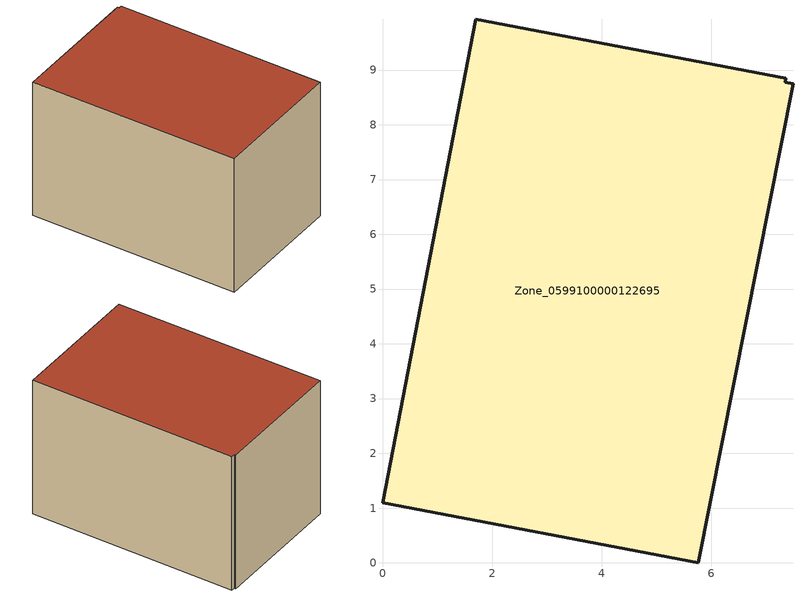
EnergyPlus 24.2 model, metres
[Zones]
Zone_0599100000122695
 floor ground (C_G): 7.35,8.78 7.5,8.75 5.77,0 0,1.1 1.7,9.93 7.36,8.85 z0
 wall outside (C_F): 1.7,9.93 0,1.1 5.77,0 7.5,8.75 7.35,8.78 7.36,8.85 1.7,9.93 z0:6.09
 roof outside (C_R): 7.36,8.85 1.7,9.93 0,1.1 5.77,0 7.5,8.75 7.35,8.78 z6.09
[BUILDING]
Pand.0599100000122695: North Axis=0; Terrain=City; Loads Convergence Tolerance Value=0.04; Temperature Convergence Tolerance Value=0.4; Solar Distribution=FullExterior; Maximum Number of Warmup Days=25; Minimum Number of Warmup Days=1
[Site:Location]
Rotterdam.The.Hague.AP_ZH_NLD Design_Conditions: Latitude=51.96; Longitude=4.45; Time Zone=1; Elevation=-4.5
[SITE:GROUNDTEMPERATURE:BUILDINGSURFACE]
18, 18, 18, 18, 18, 18, 18, 18, 18, 18, 18, 18
[MATERIAL] Thermal Absorptance=0.9; Solar Absorptance=0.7; Visible Absorptance=0.7
Name | Roughness | Thickness | Conductivity | Density | Specific Heat
G.TC.1946-1964 | MediumSmooth | 0.15 | 1 | 540 | 1210
F.TC.1946-1964 | Rough | 0.3 | 0.857143 | 1920 | 840
R.TC.1946-1964 | MediumRough | 0.2 | 0.235294 | 1500 | 1000
[CONSTRUCTION]
C_G: G.TC.1946-1964
C_F: F.TC.1946-1964
C_R: R.TC.1946-1964
[ZONE]
Zone_0599100000122695: Type=1; Multiplier=1; Ceiling Height=Autocalculate; Volume=Autocalculate; Floor Area=autocalculate; Part of Total Floor Area=Yes
[ZONEINFILTRATION:DESIGNFLOWRATE]
Infil_Zone_0599100000122695: Zone or ZoneList or Space or SpaceList=Zone_0599100000122695; Schedule=AlwaysOn; Design Flow Rate Calculation Method=Flow/Area; Flow Rate per Floor Area=0.003; Constant Term Coefficient=1; Temperature Term Coefficient=0; Velocity Term Coefficient=0; Velocity Squared Term Coefficient=0
[HVACTEMPLATE:ZONE:IDEALLOADSAIRSYSTEM]
Zone_0599100000122695: Maximum Heating Supply Air Temperature=50; Minimum Cooling Supply Air Temperature=13; Maximum Heating Supply Air Humidity Ratio=0.0156; Minimum Cooling Supply Air Humidity Ratio=0.0077; Heating Limit=NoLimit; Cooling Limit=NoLimit; Dehumidification Control Type=ConstantSensibleHeatRatio; Cooling Sensible Heat Ratio=0.7; Dehumidification Setpoint=60; Humidification Control Type=None; Humidification Setpoint=30; Outdoor Air Method=None; Outdoor Air Flow Rate per Person=0.00944; Outdoor Air Flow Rate per Zone Floor Area=0; Outdoor Air Flow Rate per Zone=0; Demand Controlled Ventilation Type=None; Outdoor Air Economizer Type=NoEconomizer; Heat Recovery Type=None; Sensible Heat Recovery Effectiveness=0.7; Latent Heat Recovery Effectiveness=0.65
[ZONECONTROL:THERMOSTAT]
ThermostatControl_Zone_0599100000122695: Zone or ZoneList=Zone_0599100000122695; Control Type Schedule=DualSetpointControlType; Control 1=Thermostat_Zone_0599100000122695; Temperature Difference Between Cutout And Setpoint=0
[THERMOSTATSETPOINT:DUALSETPOINT]
Thermostat_Zone_0599100000122695: Heating Setpoint Temperature Schedule=HeatingSetpoint_Zone_0599100000122695; Cooling Setpoint Temperature Schedule=CoolingSetpoint_Zone_0599100000122695
[SCHEDULE:COMPACT]
HeatingSetpoint_Zone_0599100000122695: Through: 12/31, For: AllDays, Until: 24:00, 21
CoolingSetpoint_Zone_0599100000122695: Through: 12/31, For: AllDays, Until: 24:00, 24
DualSetpointControlType: Through: 12/31, For: AllDays, Until: 24:00, 4
AlwaysOn: Through: 12/31, For: AllDays, Until: 24:00, 1
